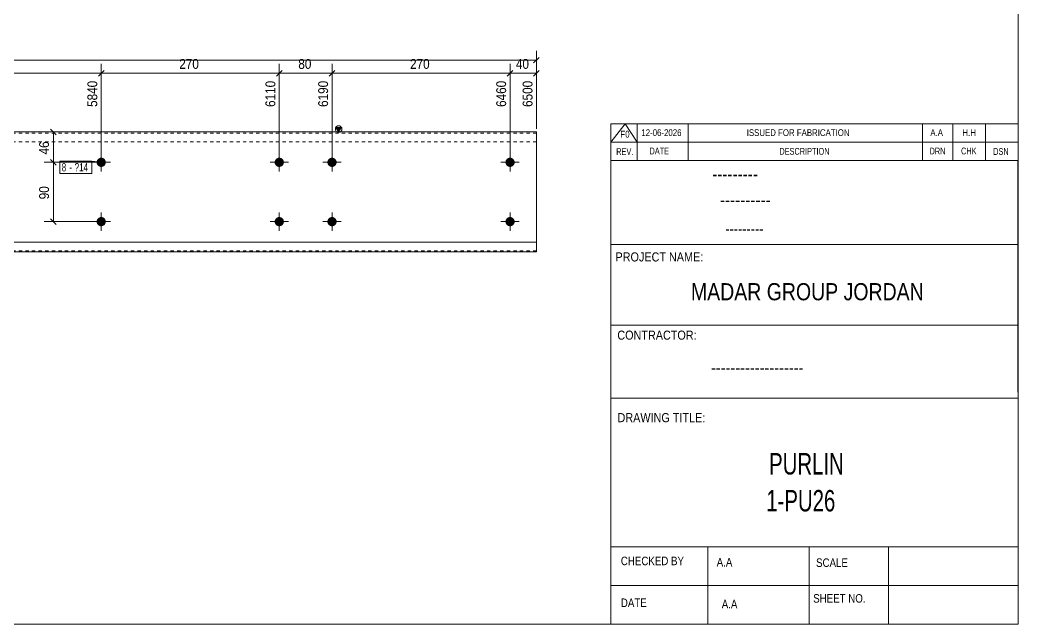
# Model space of a CAD drawing. Header units: millimetres. Extents: x 2 to 579, y 1 to 405.
# Drawn here: x 276.3 to 579, y 5 to 188.3 of the extents above; entities that cross this region are included whole.
import ezdxf

# ---------------------------------------------------------------- set-up
doc = ezdxf.new("R2010")
doc.units = ezdxf.units.MM
doc.linetypes.add('XKITLINE00', pattern=[0])
doc.linetypes.add('XKITLINE01', pattern=[4, 1, -1, 1, -1])
for name, color, linetype, lineweight in [('Bolt', 3, 'Continuous', 0), ('BoltMark', 7, 'Continuous', 0), ('Dimensions', 7, 'Continuous', 0), ('DrawingSheet', 5, 'Continuous', 0), ('OtherObjectType', 7, 'Continuous', 0), ('Part', 2, 'Continuous', 0)]:
    doc.layers.add(name, color=color, linetype=linetype, lineweight=lineweight)
doc.styles.add('@ARIAL_UNICODE_MS_BOLD', font='ARIAL.TTF')
doc.styles.add('ARIAL', font='ARIAL.TTF')
doc.styles.add('ARIAL_NARROW', font='ARIALN.TTF')
doc.styles.add('COMIC_SANS_MS_BOLD', font='COMICBD.TTF')
doc.styles.add('SWIS721_EX_BT', font='ARIAL.TTF')
doc.styles.add('SWISSE', font='ARIAL.TTF')

# ---------------------------------------------------------------- blocks, each defined once
blk = doc.blocks.new('*A2')
at = {"layer": 'Bolt'}
for points in [[(356.34, 145.06), (356.34, 145.02), (356.33, 144.99), (356.33, 144.95), (356.33, 144.92), (356.32, 144.89), (356.32, 144.85), (356.31, 144.82), (356.3, 144.79), (356.3, 144.75), (356.29, 144.72), (356.28, 144.69), (356.27, 144.65), (356.26, 144.62), (356.24, 144.59), (356.23, 144.56), (356.22, 144.52), (356.2, 144.49), (356.19, 144.46), (356.17, 144.43), (356.16, 144.4), (356.14, 144.37), (356.12, 144.34), (356.1, 144.31), (356.08, 144.29), (356.06, 144.26), (356.04, 144.23), (356.02, 144.2), (356, 144.18), (355.98, 144.15), (355.95, 144.13), (355.93, 144.1), (355.9, 144.08), (355.88, 144.05), (355.85, 144.03), (355.83, 144.01), (355.8, 143.99), (355.77, 143.97), (355.74, 143.95), (355.72, 143.93), (355.69, 143.91), (355.66, 143.89), (355.63, 143.87), (355.6, 143.86), (355.57, 143.84), (355.54, 143.83), (355.51, 143.81), (355.47, 143.8), (355.44, 143.79), (355.41, 143.77), (355.38, 143.76), (355.34, 143.75), (355.31, 143.74), (355.28, 143.73), (355.24, 143.73), (355.21, 143.72), (355.18, 143.71), (355.14, 143.71), (355.11, 143.7), (355.08, 143.7), (355.04, 143.7), (355.01, 143.69), (354.97, 143.69), (354.94, 143.69), (354.9, 143.69), (354.87, 143.69), (354.83, 143.7), (354.8, 143.7), (354.77, 143.7), (354.73, 143.71), (354.7, 143.71), (354.66, 143.72), (354.63, 143.73), (354.6, 143.73), (354.56, 143.74), (354.53, 143.75), (354.5, 143.76), (354.47, 143.77), (354.43, 143.79), (354.4, 143.8), (354.37, 143.81), (354.34, 143.83), (354.31, 143.84), (354.28, 143.86), (354.25, 143.87), (354.22, 143.89), (354.19, 143.91), (354.16, 143.93), (354.13, 143.95), (354.1, 143.97), (354.08, 143.99), (354.05, 144.01), (354.02, 144.03), (354, 144.05), (353.97, 144.08), (353.95, 144.1), (353.92, 144.13), (353.9, 144.15), (353.88, 144.18), (353.86, 144.2), (353.83, 144.23), (353.81, 144.26), (353.79, 144.29), (353.77, 144.31), (353.76, 144.34), (353.74, 144.37), (353.72, 144.4), (353.7, 144.43), (353.69, 144.46), (353.67, 144.49), (353.66, 144.52), (353.64, 144.56), (353.63, 144.59), (353.62, 144.62), (353.61, 144.65), (353.6, 144.69), (353.59, 144.72), (353.58, 144.75), (353.57, 144.79), (353.56, 144.82), (353.56, 144.85), (353.55, 144.89), (353.55, 144.92), (353.54, 144.95), (353.54, 144.99), (353.54, 145.02), (353.54, 145.06), (353.54, 145.09), (353.54, 145.13), (353.54, 145.16), (353.54, 145.2), (353.54, 145.23), (353.55, 145.26), (353.55, 145.3), (353.56, 145.33), (353.56, 145.37), (353.57, 145.4), (353.58, 145.43), (353.59, 145.47), (353.6, 145.5), (353.61, 145.53), (353.62, 145.56), (353.63, 145.6), (353.64, 145.63), (353.66, 145.66), (353.67, 145.69), (353.69, 145.72), (353.7, 145.75), (353.72, 145.78), (353.74, 145.81), (353.76, 145.84), (353.77, 145.87), (353.79, 145.9), (353.81, 145.93), (353.83, 145.95), (353.86, 145.98), (353.88, 146.01), (353.9, 146.03), (353.92, 146.06), (353.95, 146.08), (353.97, 146.11), (354, 146.13), (354.02, 146.15), (354.05, 146.17), (354.08, 146.2), (354.1, 146.22), (354.13, 146.24), (354.16, 146.26), (354.19, 146.27), (354.22, 146.29), (354.25, 146.31), (354.28, 146.33), (354.31, 146.34), (354.34, 146.36), (354.37, 146.37), (354.4, 146.39), (354.43, 146.4), (354.47, 146.41), (354.5, 146.42), (354.53, 146.43), (354.56, 146.44), (354.6, 146.45), (354.63, 146.46), (354.66, 146.47), (354.7, 146.47), (354.73, 146.48), (354.77, 146.48), (354.8, 146.49), (354.83, 146.49), (354.87, 146.49), (354.9, 146.49), (354.94, 146.49), (354.97, 146.49), (355.01, 146.49), (355.04, 146.49), (355.08, 146.49), (355.11, 146.48), (355.14, 146.48), (355.18, 146.47), (355.21, 146.47), (355.24, 146.46), (355.28, 146.45), (355.31, 146.44), (355.34, 146.43), (355.38, 146.42), (355.41, 146.41), (355.44, 146.4), (355.47, 146.39), (355.51, 146.37), (355.54, 146.36), (355.57, 146.34), (355.6, 146.33), (355.63, 146.31), (355.66, 146.29), (355.69, 146.27), (355.72, 146.26), (355.74, 146.24), (355.77, 146.22), (355.8, 146.2), (355.83, 146.17), (355.85, 146.15), (355.88, 146.13), (355.9, 146.11), (355.93, 146.08), (355.95, 146.06), (355.98, 146.03), (356, 146.01), (356.02, 145.98), (356.04, 145.95), (356.06, 145.93), (356.08, 145.9), (356.1, 145.87), (356.12, 145.84), (356.14, 145.81), (356.16, 145.78), (356.17, 145.75), (356.19, 145.72), (356.2, 145.69), (356.22, 145.66), (356.23, 145.63), (356.24, 145.6), (356.26, 145.56), (356.27, 145.53), (356.28, 145.5), (356.29, 145.47), (356.3, 145.43), (356.3, 145.4), (356.31, 145.37), (356.32, 145.33), (356.32, 145.3), (356.33, 145.26), (356.33, 145.23), (356.33, 145.2), (356.34, 145.16), (356.34, 145.13), (356.34, 145.09)], [(372.34, 145.06), (372.34, 145.02), (372.33, 144.99), (372.33, 144.95), (372.33, 144.92), (372.32, 144.89), (372.32, 144.85), (372.31, 144.82), (372.3, 144.79), (372.3, 144.75), (372.29, 144.72), (372.28, 144.69), (372.27, 144.65), (372.26, 144.62), (372.24, 144.59), (372.23, 144.56), (372.22, 144.52), (372.2, 144.49), (372.19, 144.46), (372.17, 144.43), (372.16, 144.4), (372.14, 144.37), (372.12, 144.34), (372.1, 144.31), (372.08, 144.29), (372.06, 144.26), (372.04, 144.23), (372.02, 144.2), (372, 144.18), (371.98, 144.15), (371.95, 144.13), (371.93, 144.1), (371.9, 144.08), (371.88, 144.05), (371.85, 144.03), (371.83, 144.01), (371.8, 143.99), (371.77, 143.97), (371.74, 143.95), (371.72, 143.93), (371.69, 143.91), (371.66, 143.89), (371.63, 143.87), (371.6, 143.86), (371.57, 143.84), (371.54, 143.83), (371.51, 143.81), (371.47, 143.8), (371.44, 143.79), (371.41, 143.77), (371.38, 143.76), (371.34, 143.75), (371.31, 143.74), (371.28, 143.73), (371.24, 143.73), (371.21, 143.72), (371.18, 143.71), (371.14, 143.71), (371.11, 143.7), (371.08, 143.7), (371.04, 143.7), (371.01, 143.69), (370.97, 143.69), (370.94, 143.69), (370.9, 143.69), (370.87, 143.69), (370.83, 143.7), (370.8, 143.7), (370.77, 143.7), (370.73, 143.71), (370.7, 143.71), (370.66, 143.72), (370.63, 143.73), (370.6, 143.73), (370.56, 143.74), (370.53, 143.75), (370.5, 143.76), (370.47, 143.77), (370.43, 143.79), (370.4, 143.8), (370.37, 143.81), (370.34, 143.83), (370.31, 143.84), (370.28, 143.86), (370.25, 143.87), (370.22, 143.89), (370.19, 143.91), (370.16, 143.93), (370.13, 143.95), (370.1, 143.97), (370.08, 143.99), (370.05, 144.01), (370.02, 144.03), (370, 144.05), (369.97, 144.08), (369.95, 144.1), (369.92, 144.13), (369.9, 144.15), (369.88, 144.18), (369.86, 144.2), (369.83, 144.23), (369.81, 144.26), (369.79, 144.29), (369.77, 144.31), (369.76, 144.34), (369.74, 144.37), (369.72, 144.4), (369.7, 144.43), (369.69, 144.46), (369.67, 144.49), (369.66, 144.52), (369.64, 144.56), (369.63, 144.59), (369.62, 144.62), (369.61, 144.65), (369.6, 144.69), (369.59, 144.72), (369.58, 144.75), (369.57, 144.79), (369.56, 144.82), (369.56, 144.85), (369.55, 144.89), (369.55, 144.92), (369.54, 144.95), (369.54, 144.99), (369.54, 145.02), (369.54, 145.06), (369.54, 145.09), (369.54, 145.13), (369.54, 145.16), (369.54, 145.2), (369.54, 145.23), (369.55, 145.26), (369.55, 145.3), (369.56, 145.33), (369.56, 145.37), (369.57, 145.4), (369.58, 145.43), (369.59, 145.47), (369.6, 145.5), (369.61, 145.53), (369.62, 145.56), (369.63, 145.6), (369.64, 145.63), (369.66, 145.66), (369.67, 145.69), (369.69, 145.72), (369.7, 145.75), (369.72, 145.78), (369.74, 145.81), (369.76, 145.84), (369.77, 145.87), (369.79, 145.9), (369.81, 145.93), (369.83, 145.95), (369.86, 145.98), (369.88, 146.01), (369.9, 146.03), (369.92, 146.06), (369.95, 146.08), (369.97, 146.11), (370, 146.13), (370.02, 146.15), (370.05, 146.17), (370.08, 146.2), (370.1, 146.22), (370.13, 146.24), (370.16, 146.26), (370.19, 146.27), (370.22, 146.29), (370.25, 146.31), (370.28, 146.33), (370.31, 146.34), (370.34, 146.36), (370.37, 146.37), (370.4, 146.39), (370.43, 146.4), (370.47, 146.41), (370.5, 146.42), (370.53, 146.43), (370.56, 146.44), (370.6, 146.45), (370.63, 146.46), (370.66, 146.47), (370.7, 146.47), (370.73, 146.48), (370.77, 146.48), (370.8, 146.49), (370.83, 146.49), (370.87, 146.49), (370.9, 146.49), (370.94, 146.49), (370.97, 146.49), (371.01, 146.49), (371.04, 146.49), (371.08, 146.49), (371.11, 146.48), (371.14, 146.48), (371.18, 146.47), (371.21, 146.47), (371.24, 146.46), (371.28, 146.45), (371.31, 146.44), (371.34, 146.43), (371.38, 146.42), (371.41, 146.41), (371.44, 146.4), (371.47, 146.39), (371.51, 146.37), (371.54, 146.36), (371.57, 146.34), (371.6, 146.33), (371.63, 146.31), (371.66, 146.29), (371.69, 146.27), (371.72, 146.26), (371.74, 146.24), (371.77, 146.22), (371.8, 146.2), (371.83, 146.17), (371.85, 146.15), (371.88, 146.13), (371.9, 146.11), (371.93, 146.08), (371.95, 146.06), (371.98, 146.03), (372, 146.01), (372.02, 145.98), (372.04, 145.95), (372.06, 145.93), (372.08, 145.9), (372.1, 145.87), (372.12, 145.84), (372.14, 145.81), (372.16, 145.78), (372.17, 145.75), (372.19, 145.72), (372.2, 145.69), (372.22, 145.66), (372.23, 145.63), (372.24, 145.6), (372.26, 145.56), (372.27, 145.53), (372.28, 145.5), (372.29, 145.47), (372.3, 145.43), (372.3, 145.4), (372.31, 145.37), (372.32, 145.33), (372.32, 145.3), (372.33, 145.26), (372.33, 145.23), (372.33, 145.2), (372.34, 145.16), (372.34, 145.13), (372.34, 145.09)], [(356.34, 127.06), (356.34, 127.02), (356.33, 126.99), (356.33, 126.95), (356.33, 126.92), (356.32, 126.89), (356.32, 126.85), (356.31, 126.82), (356.3, 126.79), (356.3, 126.75), (356.29, 126.72), (356.28, 126.69), (356.27, 126.65), (356.26, 126.62), (356.24, 126.59), (356.23, 126.56), (356.22, 126.52), (356.2, 126.49), (356.19, 126.46), (356.17, 126.43), (356.16, 126.4), (356.14, 126.37), (356.12, 126.34), (356.1, 126.31), (356.08, 126.29), (356.06, 126.26), (356.04, 126.23), (356.02, 126.2), (356, 126.18), (355.98, 126.15), (355.95, 126.13), (355.93, 126.1), (355.9, 126.08), (355.88, 126.05), (355.85, 126.03), (355.83, 126.01), (355.8, 125.99), (355.77, 125.97), (355.74, 125.95), (355.72, 125.93), (355.69, 125.91), (355.66, 125.89), (355.63, 125.87), (355.6, 125.86), (355.57, 125.84), (355.54, 125.83), (355.51, 125.81), (355.47, 125.8), (355.44, 125.79), (355.41, 125.77), (355.38, 125.76), (355.34, 125.75), (355.31, 125.74), (355.28, 125.73), (355.24, 125.73), (355.21, 125.72), (355.18, 125.71), (355.14, 125.71), (355.11, 125.7), (355.08, 125.7), (355.04, 125.7), (355.01, 125.69), (354.97, 125.69), (354.94, 125.69), (354.9, 125.69), (354.87, 125.69), (354.83, 125.7), (354.8, 125.7), (354.77, 125.7), (354.73, 125.71), (354.7, 125.71), (354.66, 125.72), (354.63, 125.73), (354.6, 125.73), (354.56, 125.74), (354.53, 125.75), (354.5, 125.76), (354.47, 125.77), (354.43, 125.79), (354.4, 125.8), (354.37, 125.81), (354.34, 125.83), (354.31, 125.84), (354.28, 125.86), (354.25, 125.87), (354.22, 125.89), (354.19, 125.91), (354.16, 125.93), (354.13, 125.95), (354.1, 125.97), (354.08, 125.99), (354.05, 126.01), (354.02, 126.03), (354, 126.05), (353.97, 126.08), (353.95, 126.1), (353.92, 126.13), (353.9, 126.15), (353.88, 126.18), (353.86, 126.2), (353.83, 126.23), (353.81, 126.26), (353.79, 126.29), (353.77, 126.31), (353.76, 126.34), (353.74, 126.37), (353.72, 126.4), (353.7, 126.43), (353.69, 126.46), (353.67, 126.49), (353.66, 126.52), (353.64, 126.56), (353.63, 126.59), (353.62, 126.62), (353.61, 126.65), (353.6, 126.69), (353.59, 126.72), (353.58, 126.75), (353.57, 126.79), (353.56, 126.82), (353.56, 126.85), (353.55, 126.89), (353.55, 126.92), (353.54, 126.95), (353.54, 126.99), (353.54, 127.02), (353.54, 127.06), (353.54, 127.09), (353.54, 127.13), (353.54, 127.16), (353.54, 127.2), (353.54, 127.23), (353.55, 127.26), (353.55, 127.3), (353.56, 127.33), (353.56, 127.37), (353.57, 127.4), (353.58, 127.43), (353.59, 127.47), (353.6, 127.5), (353.61, 127.53), (353.62, 127.56), (353.63, 127.6), (353.64, 127.63), (353.66, 127.66), (353.67, 127.69), (353.69, 127.72), (353.7, 127.75), (353.72, 127.78), (353.74, 127.81), (353.76, 127.84), (353.77, 127.87), (353.79, 127.9), (353.81, 127.93), (353.83, 127.95), (353.86, 127.98), (353.88, 128.01), (353.9, 128.03), (353.92, 128.06), (353.95, 128.08), (353.97, 128.11), (354, 128.13), (354.02, 128.15), (354.05, 128.17), (354.08, 128.2), (354.1, 128.22), (354.13, 128.24), (354.16, 128.26), (354.19, 128.27), (354.22, 128.29), (354.25, 128.31), (354.28, 128.33), (354.31, 128.34), (354.34, 128.36), (354.37, 128.37), (354.4, 128.39), (354.43, 128.4), (354.47, 128.41), (354.5, 128.42), (354.53, 128.43), (354.56, 128.44), (354.6, 128.45), (354.63, 128.46), (354.66, 128.47), (354.7, 128.47), (354.73, 128.48), (354.77, 128.48), (354.8, 128.49), (354.83, 128.49), (354.87, 128.49), (354.9, 128.49), (354.94, 128.49), (354.97, 128.49), (355.01, 128.49), (355.04, 128.49), (355.08, 128.49), (355.11, 128.48), (355.14, 128.48), (355.18, 128.47), (355.21, 128.47), (355.24, 128.46), (355.28, 128.45), (355.31, 128.44), (355.34, 128.43), (355.38, 128.42), (355.41, 128.41), (355.44, 128.4), (355.47, 128.39), (355.51, 128.37), (355.54, 128.36), (355.57, 128.34), (355.6, 128.33), (355.63, 128.31), (355.66, 128.29), (355.69, 128.27), (355.72, 128.26), (355.74, 128.24), (355.77, 128.22), (355.8, 128.2), (355.83, 128.17), (355.85, 128.15), (355.88, 128.13), (355.9, 128.11), (355.93, 128.08), (355.95, 128.06), (355.98, 128.03), (356, 128.01), (356.02, 127.98), (356.04, 127.95), (356.06, 127.93), (356.08, 127.9), (356.1, 127.87), (356.12, 127.84), (356.14, 127.81), (356.16, 127.78), (356.17, 127.75), (356.19, 127.72), (356.2, 127.69), (356.22, 127.66), (356.23, 127.63), (356.24, 127.6), (356.26, 127.56), (356.27, 127.53), (356.28, 127.5), (356.29, 127.47), (356.3, 127.43), (356.3, 127.4), (356.31, 127.37), (356.32, 127.33), (356.32, 127.3), (356.33, 127.26), (356.33, 127.23), (356.33, 127.2), (356.34, 127.16), (356.34, 127.13), (356.34, 127.09)], [(372.34, 127.06), (372.34, 127.02), (372.33, 126.99), (372.33, 126.95), (372.33, 126.92), (372.32, 126.89), (372.32, 126.85), (372.31, 126.82), (372.3, 126.79), (372.3, 126.75), (372.29, 126.72), (372.28, 126.69), (372.27, 126.65), (372.26, 126.62), (372.24, 126.59), (372.23, 126.56), (372.22, 126.52), (372.2, 126.49), (372.19, 126.46), (372.17, 126.43), (372.16, 126.4), (372.14, 126.37), (372.12, 126.34), (372.1, 126.31), (372.08, 126.29), (372.06, 126.26), (372.04, 126.23), (372.02, 126.2), (372, 126.18), (371.98, 126.15), (371.95, 126.13), (371.93, 126.1), (371.9, 126.08), (371.88, 126.05), (371.85, 126.03), (371.83, 126.01), (371.8, 125.99), (371.77, 125.97), (371.74, 125.95), (371.72, 125.93), (371.69, 125.91), (371.66, 125.89), (371.63, 125.87), (371.6, 125.86), (371.57, 125.84), (371.54, 125.83), (371.51, 125.81), (371.47, 125.8), (371.44, 125.79), (371.41, 125.77), (371.38, 125.76), (371.34, 125.75), (371.31, 125.74), (371.28, 125.73), (371.24, 125.73), (371.21, 125.72), (371.18, 125.71), (371.14, 125.71), (371.11, 125.7), (371.08, 125.7), (371.04, 125.7), (371.01, 125.69), (370.97, 125.69), (370.94, 125.69), (370.9, 125.69), (370.87, 125.69), (370.83, 125.7), (370.8, 125.7), (370.77, 125.7), (370.73, 125.71), (370.7, 125.71), (370.66, 125.72), (370.63, 125.73), (370.6, 125.73), (370.56, 125.74), (370.53, 125.75), (370.5, 125.76), (370.47, 125.77), (370.43, 125.79), (370.4, 125.8), (370.37, 125.81), (370.34, 125.83), (370.31, 125.84), (370.28, 125.86), (370.25, 125.87), (370.22, 125.89), (370.19, 125.91), (370.16, 125.93), (370.13, 125.95), (370.1, 125.97), (370.08, 125.99), (370.05, 126.01), (370.02, 126.03), (370, 126.05), (369.97, 126.08), (369.95, 126.1), (369.92, 126.13), (369.9, 126.15), (369.88, 126.18), (369.86, 126.2), (369.83, 126.23), (369.81, 126.26), (369.79, 126.29), (369.77, 126.31), (369.76, 126.34), (369.74, 126.37), (369.72, 126.4), (369.7, 126.43), (369.69, 126.46), (369.67, 126.49), (369.66, 126.52), (369.64, 126.56), (369.63, 126.59), (369.62, 126.62), (369.61, 126.65), (369.6, 126.69), (369.59, 126.72), (369.58, 126.75), (369.57, 126.79), (369.56, 126.82), (369.56, 126.85), (369.55, 126.89), (369.55, 126.92), (369.54, 126.95), (369.54, 126.99), (369.54, 127.02), (369.54, 127.06), (369.54, 127.09), (369.54, 127.13), (369.54, 127.16), (369.54, 127.2), (369.54, 127.23), (369.55, 127.26), (369.55, 127.3), (369.56, 127.33), (369.56, 127.37), (369.57, 127.4), (369.58, 127.43), (369.59, 127.47), (369.6, 127.5), (369.61, 127.53), (369.62, 127.56), (369.63, 127.6), (369.64, 127.63), (369.66, 127.66), (369.67, 127.69), (369.69, 127.72), (369.7, 127.75), (369.72, 127.78), (369.74, 127.81), (369.76, 127.84), (369.77, 127.87), (369.79, 127.9), (369.81, 127.93), (369.83, 127.95), (369.86, 127.98), (369.88, 128.01), (369.9, 128.03), (369.92, 128.06), (369.95, 128.08), (369.97, 128.11), (370, 128.13), (370.02, 128.15), (370.05, 128.17), (370.08, 128.2), (370.1, 128.22), (370.13, 128.24), (370.16, 128.26), (370.19, 128.27), (370.22, 128.29), (370.25, 128.31), (370.28, 128.33), (370.31, 128.34), (370.34, 128.36), (370.37, 128.37), (370.4, 128.39), (370.43, 128.4), (370.47, 128.41), (370.5, 128.42), (370.53, 128.43), (370.56, 128.44), (370.6, 128.45), (370.63, 128.46), (370.66, 128.47), (370.7, 128.47), (370.73, 128.48), (370.77, 128.48), (370.8, 128.49), (370.83, 128.49), (370.87, 128.49), (370.9, 128.49), (370.94, 128.49), (370.97, 128.49), (371.01, 128.49), (371.04, 128.49), (371.08, 128.49), (371.11, 128.48), (371.14, 128.48), (371.18, 128.47), (371.21, 128.47), (371.24, 128.46), (371.28, 128.45), (371.31, 128.44), (371.34, 128.43), (371.38, 128.42), (371.41, 128.41), (371.44, 128.4), (371.47, 128.39), (371.51, 128.37), (371.54, 128.36), (371.57, 128.34), (371.6, 128.33), (371.63, 128.31), (371.66, 128.29), (371.69, 128.27), (371.72, 128.26), (371.74, 128.24), (371.77, 128.22), (371.8, 128.2), (371.83, 128.17), (371.85, 128.15), (371.88, 128.13), (371.9, 128.11), (371.93, 128.08), (371.95, 128.06), (371.98, 128.03), (372, 128.01), (372.02, 127.98), (372.04, 127.95), (372.06, 127.93), (372.08, 127.9), (372.1, 127.87), (372.12, 127.84), (372.14, 127.81), (372.16, 127.78), (372.17, 127.75), (372.19, 127.72), (372.2, 127.69), (372.22, 127.66), (372.23, 127.63), (372.24, 127.6), (372.26, 127.56), (372.27, 127.53), (372.28, 127.5), (372.29, 127.47), (372.3, 127.43), (372.3, 127.4), (372.31, 127.37), (372.32, 127.33), (372.32, 127.3), (372.33, 127.26), (372.33, 127.23), (372.33, 127.2), (372.34, 127.16), (372.34, 127.13), (372.34, 127.09)]]:
    blk.add_hatch(color=3, dxfattribs=at).paths.add_polyline_path(points, flags=17)
at = {"layer": 'Bolt', "color": 3, "linetype": 'XKITLINE00', "lineweight": 0}
for p, q in [((354.94, 147.89), (354.94, 142.29)), ((370.94, 147.89), (370.94, 142.29)), ((357.74, 145.09), (352.14, 145.09)), ((373.74, 145.09), (368.14, 145.09)), ((354.94, 129.89), (354.94, 124.29)), ((370.94, 129.89), (370.94, 124.29)), ((357.74, 127.09), (352.14, 127.09)), ((373.74, 127.09), (368.14, 127.09))]:
    blk.add_line(p, q, dxfattribs=at)
blk = doc.blocks.new('*A3')
at = {"layer": 'Bolt'}
for points in [[(302.34, 145.06), (302.34, 145.02), (302.33, 144.99), (302.33, 144.95), (302.33, 144.92), (302.32, 144.89), (302.32, 144.85), (302.31, 144.82), (302.3, 144.79), (302.3, 144.75), (302.29, 144.72), (302.28, 144.69), (302.27, 144.65), (302.26, 144.62), (302.24, 144.59), (302.23, 144.56), (302.22, 144.52), (302.2, 144.49), (302.19, 144.46), (302.17, 144.43), (302.16, 144.4), (302.14, 144.37), (302.12, 144.34), (302.1, 144.31), (302.08, 144.29), (302.06, 144.26), (302.04, 144.23), (302.02, 144.2), (302, 144.18), (301.98, 144.15), (301.95, 144.13), (301.93, 144.1), (301.9, 144.08), (301.88, 144.05), (301.85, 144.03), (301.83, 144.01), (301.8, 143.99), (301.77, 143.97), (301.74, 143.95), (301.72, 143.93), (301.69, 143.91), (301.66, 143.89), (301.63, 143.87), (301.6, 143.86), (301.57, 143.84), (301.54, 143.83), (301.51, 143.81), (301.47, 143.8), (301.44, 143.79), (301.41, 143.77), (301.38, 143.76), (301.34, 143.75), (301.31, 143.74), (301.28, 143.73), (301.24, 143.73), (301.21, 143.72), (301.18, 143.71), (301.14, 143.71), (301.11, 143.7), (301.08, 143.7), (301.04, 143.7), (301.01, 143.69), (300.97, 143.69), (300.94, 143.69), (300.9, 143.69), (300.87, 143.69), (300.83, 143.7), (300.8, 143.7), (300.77, 143.7), (300.73, 143.71), (300.7, 143.71), (300.66, 143.72), (300.63, 143.73), (300.6, 143.73), (300.56, 143.74), (300.53, 143.75), (300.5, 143.76), (300.47, 143.77), (300.43, 143.79), (300.4, 143.8), (300.37, 143.81), (300.34, 143.83), (300.31, 143.84), (300.28, 143.86), (300.25, 143.87), (300.22, 143.89), (300.19, 143.91), (300.16, 143.93), (300.13, 143.95), (300.1, 143.97), (300.08, 143.99), (300.05, 144.01), (300.02, 144.03), (300, 144.05), (299.97, 144.08), (299.95, 144.1), (299.92, 144.13), (299.9, 144.15), (299.88, 144.18), (299.86, 144.2), (299.83, 144.23), (299.81, 144.26), (299.79, 144.29), (299.77, 144.31), (299.76, 144.34), (299.74, 144.37), (299.72, 144.4), (299.7, 144.43), (299.69, 144.46), (299.67, 144.49), (299.66, 144.52), (299.64, 144.56), (299.63, 144.59), (299.62, 144.62), (299.61, 144.65), (299.6, 144.69), (299.59, 144.72), (299.58, 144.75), (299.57, 144.79), (299.56, 144.82), (299.56, 144.85), (299.55, 144.89), (299.55, 144.92), (299.54, 144.95), (299.54, 144.99), (299.54, 145.02), (299.54, 145.06), (299.54, 145.09), (299.54, 145.13), (299.54, 145.16), (299.54, 145.2), (299.54, 145.23), (299.55, 145.26), (299.55, 145.3), (299.56, 145.33), (299.56, 145.37), (299.57, 145.4), (299.58, 145.43), (299.59, 145.47), (299.6, 145.5), (299.61, 145.53), (299.62, 145.56), (299.63, 145.6), (299.64, 145.63), (299.66, 145.66), (299.67, 145.69), (299.69, 145.72), (299.7, 145.75), (299.72, 145.78), (299.74, 145.81), (299.76, 145.84), (299.77, 145.87), (299.79, 145.9), (299.81, 145.93), (299.83, 145.95), (299.86, 145.98), (299.88, 146.01), (299.9, 146.03), (299.92, 146.06), (299.95, 146.08), (299.97, 146.11), (300, 146.13), (300.02, 146.15), (300.05, 146.17), (300.08, 146.2), (300.1, 146.22), (300.13, 146.24), (300.16, 146.26), (300.19, 146.27), (300.22, 146.29), (300.25, 146.31), (300.28, 146.33), (300.31, 146.34), (300.34, 146.36), (300.37, 146.37), (300.4, 146.39), (300.43, 146.4), (300.47, 146.41), (300.5, 146.42), (300.53, 146.43), (300.56, 146.44), (300.6, 146.45), (300.63, 146.46), (300.66, 146.47), (300.7, 146.47), (300.73, 146.48), (300.77, 146.48), (300.8, 146.49), (300.83, 146.49), (300.87, 146.49), (300.9, 146.49), (300.94, 146.49), (300.97, 146.49), (301.01, 146.49), (301.04, 146.49), (301.08, 146.49), (301.11, 146.48), (301.14, 146.48), (301.18, 146.47), (301.21, 146.47), (301.24, 146.46), (301.28, 146.45), (301.31, 146.44), (301.34, 146.43), (301.38, 146.42), (301.41, 146.41), (301.44, 146.4), (301.47, 146.39), (301.51, 146.37), (301.54, 146.36), (301.57, 146.34), (301.6, 146.33), (301.63, 146.31), (301.66, 146.29), (301.69, 146.27), (301.72, 146.26), (301.74, 146.24), (301.77, 146.22), (301.8, 146.2), (301.83, 146.17), (301.85, 146.15), (301.88, 146.13), (301.9, 146.11), (301.93, 146.08), (301.95, 146.06), (301.98, 146.03), (302, 146.01), (302.02, 145.98), (302.04, 145.95), (302.06, 145.93), (302.08, 145.9), (302.1, 145.87), (302.12, 145.84), (302.14, 145.81), (302.16, 145.78), (302.17, 145.75), (302.19, 145.72), (302.2, 145.69), (302.22, 145.66), (302.23, 145.63), (302.24, 145.6), (302.26, 145.56), (302.27, 145.53), (302.28, 145.5), (302.29, 145.47), (302.3, 145.43), (302.3, 145.4), (302.31, 145.37), (302.32, 145.33), (302.32, 145.3), (302.33, 145.26), (302.33, 145.23), (302.33, 145.2), (302.34, 145.16), (302.34, 145.13), (302.34, 145.09)], [(426.34, 145.06), (426.34, 145.02), (426.33, 144.99), (426.33, 144.95), (426.33, 144.92), (426.32, 144.89), (426.32, 144.85), (426.31, 144.82), (426.3, 144.79), (426.3, 144.75), (426.29, 144.72), (426.28, 144.69), (426.27, 144.65), (426.26, 144.62), (426.24, 144.59), (426.23, 144.56), (426.22, 144.52), (426.2, 144.49), (426.19, 144.46), (426.17, 144.43), (426.16, 144.4), (426.14, 144.37), (426.12, 144.34), (426.1, 144.31), (426.08, 144.29), (426.06, 144.26), (426.04, 144.23), (426.02, 144.2), (426, 144.18), (425.98, 144.15), (425.95, 144.13), (425.93, 144.1), (425.9, 144.08), (425.88, 144.05), (425.85, 144.03), (425.83, 144.01), (425.8, 143.99), (425.77, 143.97), (425.74, 143.95), (425.72, 143.93), (425.69, 143.91), (425.66, 143.89), (425.63, 143.87), (425.6, 143.86), (425.57, 143.84), (425.54, 143.83), (425.51, 143.81), (425.47, 143.8), (425.44, 143.79), (425.41, 143.77), (425.38, 143.76), (425.34, 143.75), (425.31, 143.74), (425.28, 143.73), (425.24, 143.73), (425.21, 143.72), (425.18, 143.71), (425.14, 143.71), (425.11, 143.7), (425.08, 143.7), (425.04, 143.7), (425.01, 143.69), (424.97, 143.69), (424.94, 143.69), (424.9, 143.69), (424.87, 143.69), (424.83, 143.7), (424.8, 143.7), (424.77, 143.7), (424.73, 143.71), (424.7, 143.71), (424.66, 143.72), (424.63, 143.73), (424.6, 143.73), (424.56, 143.74), (424.53, 143.75), (424.5, 143.76), (424.47, 143.77), (424.43, 143.79), (424.4, 143.8), (424.37, 143.81), (424.34, 143.83), (424.31, 143.84), (424.28, 143.86), (424.25, 143.87), (424.22, 143.89), (424.19, 143.91), (424.16, 143.93), (424.13, 143.95), (424.1, 143.97), (424.08, 143.99), (424.05, 144.01), (424.02, 144.03), (424, 144.05), (423.97, 144.08), (423.95, 144.1), (423.92, 144.13), (423.9, 144.15), (423.88, 144.18), (423.86, 144.2), (423.83, 144.23), (423.81, 144.26), (423.79, 144.29), (423.77, 144.31), (423.76, 144.34), (423.74, 144.37), (423.72, 144.4), (423.7, 144.43), (423.69, 144.46), (423.67, 144.49), (423.66, 144.52), (423.64, 144.56), (423.63, 144.59), (423.62, 144.62), (423.61, 144.65), (423.6, 144.69), (423.59, 144.72), (423.58, 144.75), (423.57, 144.79), (423.56, 144.82), (423.56, 144.85), (423.55, 144.89), (423.55, 144.92), (423.54, 144.95), (423.54, 144.99), (423.54, 145.02), (423.54, 145.06), (423.54, 145.09), (423.54, 145.13), (423.54, 145.16), (423.54, 145.2), (423.54, 145.23), (423.55, 145.26), (423.55, 145.3), (423.56, 145.33), (423.56, 145.37), (423.57, 145.4), (423.58, 145.43), (423.59, 145.47), (423.6, 145.5), (423.61, 145.53), (423.62, 145.56), (423.63, 145.6), (423.64, 145.63), (423.66, 145.66), (423.67, 145.69), (423.69, 145.72), (423.7, 145.75), (423.72, 145.78), (423.74, 145.81), (423.76, 145.84), (423.77, 145.87), (423.79, 145.9), (423.81, 145.93), (423.83, 145.95), (423.86, 145.98), (423.88, 146.01), (423.9, 146.03), (423.92, 146.06), (423.95, 146.08), (423.97, 146.11), (424, 146.13), (424.02, 146.15), (424.05, 146.17), (424.08, 146.2), (424.1, 146.22), (424.13, 146.24), (424.16, 146.26), (424.19, 146.27), (424.22, 146.29), (424.25, 146.31), (424.28, 146.33), (424.31, 146.34), (424.34, 146.36), (424.37, 146.37), (424.4, 146.39), (424.43, 146.4), (424.47, 146.41), (424.5, 146.42), (424.53, 146.43), (424.56, 146.44), (424.6, 146.45), (424.63, 146.46), (424.66, 146.47), (424.7, 146.47), (424.73, 146.48), (424.77, 146.48), (424.8, 146.49), (424.83, 146.49), (424.87, 146.49), (424.9, 146.49), (424.94, 146.49), (424.97, 146.49), (425.01, 146.49), (425.04, 146.49), (425.08, 146.49), (425.11, 146.48), (425.14, 146.48), (425.18, 146.47), (425.21, 146.47), (425.24, 146.46), (425.28, 146.45), (425.31, 146.44), (425.34, 146.43), (425.38, 146.42), (425.41, 146.41), (425.44, 146.4), (425.47, 146.39), (425.51, 146.37), (425.54, 146.36), (425.57, 146.34), (425.6, 146.33), (425.63, 146.31), (425.66, 146.29), (425.69, 146.27), (425.72, 146.26), (425.74, 146.24), (425.77, 146.22), (425.8, 146.2), (425.83, 146.17), (425.85, 146.15), (425.88, 146.13), (425.9, 146.11), (425.93, 146.08), (425.95, 146.06), (425.98, 146.03), (426, 146.01), (426.02, 145.98), (426.04, 145.95), (426.06, 145.93), (426.08, 145.9), (426.1, 145.87), (426.12, 145.84), (426.14, 145.81), (426.16, 145.78), (426.17, 145.75), (426.19, 145.72), (426.2, 145.69), (426.22, 145.66), (426.23, 145.63), (426.24, 145.6), (426.26, 145.56), (426.27, 145.53), (426.28, 145.5), (426.29, 145.47), (426.3, 145.43), (426.3, 145.4), (426.31, 145.37), (426.32, 145.33), (426.32, 145.3), (426.33, 145.26), (426.33, 145.23), (426.33, 145.2), (426.34, 145.16), (426.34, 145.13), (426.34, 145.09)], [(302.34, 127.06), (302.34, 127.02), (302.33, 126.99), (302.33, 126.95), (302.33, 126.92), (302.32, 126.89), (302.32, 126.85), (302.31, 126.82), (302.3, 126.79), (302.3, 126.75), (302.29, 126.72), (302.28, 126.69), (302.27, 126.65), (302.26, 126.62), (302.24, 126.59), (302.23, 126.56), (302.22, 126.52), (302.2, 126.49), (302.19, 126.46), (302.17, 126.43), (302.16, 126.4), (302.14, 126.37), (302.12, 126.34), (302.1, 126.31), (302.08, 126.29), (302.06, 126.26), (302.04, 126.23), (302.02, 126.2), (302, 126.18), (301.98, 126.15), (301.95, 126.13), (301.93, 126.1), (301.9, 126.08), (301.88, 126.05), (301.85, 126.03), (301.83, 126.01), (301.8, 125.99), (301.77, 125.97), (301.74, 125.95), (301.72, 125.93), (301.69, 125.91), (301.66, 125.89), (301.63, 125.87), (301.6, 125.86), (301.57, 125.84), (301.54, 125.83), (301.51, 125.81), (301.47, 125.8), (301.44, 125.79), (301.41, 125.77), (301.38, 125.76), (301.34, 125.75), (301.31, 125.74), (301.28, 125.73), (301.24, 125.73), (301.21, 125.72), (301.18, 125.71), (301.14, 125.71), (301.11, 125.7), (301.08, 125.7), (301.04, 125.7), (301.01, 125.69), (300.97, 125.69), (300.94, 125.69), (300.9, 125.69), (300.87, 125.69), (300.83, 125.7), (300.8, 125.7), (300.77, 125.7), (300.73, 125.71), (300.7, 125.71), (300.66, 125.72), (300.63, 125.73), (300.6, 125.73), (300.56, 125.74), (300.53, 125.75), (300.5, 125.76), (300.47, 125.77), (300.43, 125.79), (300.4, 125.8), (300.37, 125.81), (300.34, 125.83), (300.31, 125.84), (300.28, 125.86), (300.25, 125.87), (300.22, 125.89), (300.19, 125.91), (300.16, 125.93), (300.13, 125.95), (300.1, 125.97), (300.08, 125.99), (300.05, 126.01), (300.02, 126.03), (300, 126.05), (299.97, 126.08), (299.95, 126.1), (299.92, 126.13), (299.9, 126.15), (299.88, 126.18), (299.86, 126.2), (299.83, 126.23), (299.81, 126.26), (299.79, 126.29), (299.77, 126.31), (299.76, 126.34), (299.74, 126.37), (299.72, 126.4), (299.7, 126.43), (299.69, 126.46), (299.67, 126.49), (299.66, 126.52), (299.64, 126.56), (299.63, 126.59), (299.62, 126.62), (299.61, 126.65), (299.6, 126.69), (299.59, 126.72), (299.58, 126.75), (299.57, 126.79), (299.56, 126.82), (299.56, 126.85), (299.55, 126.89), (299.55, 126.92), (299.54, 126.95), (299.54, 126.99), (299.54, 127.02), (299.54, 127.06), (299.54, 127.09), (299.54, 127.13), (299.54, 127.16), (299.54, 127.2), (299.54, 127.23), (299.55, 127.26), (299.55, 127.3), (299.56, 127.33), (299.56, 127.37), (299.57, 127.4), (299.58, 127.43), (299.59, 127.47), (299.6, 127.5), (299.61, 127.53), (299.62, 127.56), (299.63, 127.6), (299.64, 127.63), (299.66, 127.66), (299.67, 127.69), (299.69, 127.72), (299.7, 127.75), (299.72, 127.78), (299.74, 127.81), (299.76, 127.84), (299.77, 127.87), (299.79, 127.9), (299.81, 127.93), (299.83, 127.95), (299.86, 127.98), (299.88, 128.01), (299.9, 128.03), (299.92, 128.06), (299.95, 128.08), (299.97, 128.11), (300, 128.13), (300.02, 128.15), (300.05, 128.17), (300.08, 128.2), (300.1, 128.22), (300.13, 128.24), (300.16, 128.26), (300.19, 128.27), (300.22, 128.29), (300.25, 128.31), (300.28, 128.33), (300.31, 128.34), (300.34, 128.36), (300.37, 128.37), (300.4, 128.39), (300.43, 128.4), (300.47, 128.41), (300.5, 128.42), (300.53, 128.43), (300.56, 128.44), (300.6, 128.45), (300.63, 128.46), (300.66, 128.47), (300.7, 128.47), (300.73, 128.48), (300.77, 128.48), (300.8, 128.49), (300.83, 128.49), (300.87, 128.49), (300.9, 128.49), (300.94, 128.49), (300.97, 128.49), (301.01, 128.49), (301.04, 128.49), (301.08, 128.49), (301.11, 128.48), (301.14, 128.48), (301.18, 128.47), (301.21, 128.47), (301.24, 128.46), (301.28, 128.45), (301.31, 128.44), (301.34, 128.43), (301.38, 128.42), (301.41, 128.41), (301.44, 128.4), (301.47, 128.39), (301.51, 128.37), (301.54, 128.36), (301.57, 128.34), (301.6, 128.33), (301.63, 128.31), (301.66, 128.29), (301.69, 128.27), (301.72, 128.26), (301.74, 128.24), (301.77, 128.22), (301.8, 128.2), (301.83, 128.17), (301.85, 128.15), (301.88, 128.13), (301.9, 128.11), (301.93, 128.08), (301.95, 128.06), (301.98, 128.03), (302, 128.01), (302.02, 127.98), (302.04, 127.95), (302.06, 127.93), (302.08, 127.9), (302.1, 127.87), (302.12, 127.84), (302.14, 127.81), (302.16, 127.78), (302.17, 127.75), (302.19, 127.72), (302.2, 127.69), (302.22, 127.66), (302.23, 127.63), (302.24, 127.6), (302.26, 127.56), (302.27, 127.53), (302.28, 127.5), (302.29, 127.47), (302.3, 127.43), (302.3, 127.4), (302.31, 127.37), (302.32, 127.33), (302.32, 127.3), (302.33, 127.26), (302.33, 127.23), (302.33, 127.2), (302.34, 127.16), (302.34, 127.13), (302.34, 127.09)], [(426.34, 127.06), (426.34, 127.02), (426.33, 126.99), (426.33, 126.95), (426.33, 126.92), (426.32, 126.89), (426.32, 126.85), (426.31, 126.82), (426.3, 126.79), (426.3, 126.75), (426.29, 126.72), (426.28, 126.69), (426.27, 126.65), (426.26, 126.62), (426.24, 126.59), (426.23, 126.56), (426.22, 126.52), (426.2, 126.49), (426.19, 126.46), (426.17, 126.43), (426.16, 126.4), (426.14, 126.37), (426.12, 126.34), (426.1, 126.31), (426.08, 126.29), (426.06, 126.26), (426.04, 126.23), (426.02, 126.2), (426, 126.18), (425.98, 126.15), (425.95, 126.13), (425.93, 126.1), (425.9, 126.08), (425.88, 126.05), (425.85, 126.03), (425.83, 126.01), (425.8, 125.99), (425.77, 125.97), (425.74, 125.95), (425.72, 125.93), (425.69, 125.91), (425.66, 125.89), (425.63, 125.87), (425.6, 125.86), (425.57, 125.84), (425.54, 125.83), (425.51, 125.81), (425.47, 125.8), (425.44, 125.79), (425.41, 125.77), (425.38, 125.76), (425.34, 125.75), (425.31, 125.74), (425.28, 125.73), (425.24, 125.73), (425.21, 125.72), (425.18, 125.71), (425.14, 125.71), (425.11, 125.7), (425.08, 125.7), (425.04, 125.7), (425.01, 125.69), (424.97, 125.69), (424.94, 125.69), (424.9, 125.69), (424.87, 125.69), (424.83, 125.7), (424.8, 125.7), (424.77, 125.7), (424.73, 125.71), (424.7, 125.71), (424.66, 125.72), (424.63, 125.73), (424.6, 125.73), (424.56, 125.74), (424.53, 125.75), (424.5, 125.76), (424.47, 125.77), (424.43, 125.79), (424.4, 125.8), (424.37, 125.81), (424.34, 125.83), (424.31, 125.84), (424.28, 125.86), (424.25, 125.87), (424.22, 125.89), (424.19, 125.91), (424.16, 125.93), (424.13, 125.95), (424.1, 125.97), (424.08, 125.99), (424.05, 126.01), (424.02, 126.03), (424, 126.05), (423.97, 126.08), (423.95, 126.1), (423.92, 126.13), (423.9, 126.15), (423.88, 126.18), (423.86, 126.2), (423.83, 126.23), (423.81, 126.26), (423.79, 126.29), (423.77, 126.31), (423.76, 126.34), (423.74, 126.37), (423.72, 126.4), (423.7, 126.43), (423.69, 126.46), (423.67, 126.49), (423.66, 126.52), (423.64, 126.56), (423.63, 126.59), (423.62, 126.62), (423.61, 126.65), (423.6, 126.69), (423.59, 126.72), (423.58, 126.75), (423.57, 126.79), (423.56, 126.82), (423.56, 126.85), (423.55, 126.89), (423.55, 126.92), (423.54, 126.95), (423.54, 126.99), (423.54, 127.02), (423.54, 127.06), (423.54, 127.09), (423.54, 127.13), (423.54, 127.16), (423.54, 127.2), (423.54, 127.23), (423.55, 127.26), (423.55, 127.3), (423.56, 127.33), (423.56, 127.37), (423.57, 127.4), (423.58, 127.43), (423.59, 127.47), (423.6, 127.5), (423.61, 127.53), (423.62, 127.56), (423.63, 127.6), (423.64, 127.63), (423.66, 127.66), (423.67, 127.69), (423.69, 127.72), (423.7, 127.75), (423.72, 127.78), (423.74, 127.81), (423.76, 127.84), (423.77, 127.87), (423.79, 127.9), (423.81, 127.93), (423.83, 127.95), (423.86, 127.98), (423.88, 128.01), (423.9, 128.03), (423.92, 128.06), (423.95, 128.08), (423.97, 128.11), (424, 128.13), (424.02, 128.15), (424.05, 128.17), (424.08, 128.2), (424.1, 128.22), (424.13, 128.24), (424.16, 128.26), (424.19, 128.27), (424.22, 128.29), (424.25, 128.31), (424.28, 128.33), (424.31, 128.34), (424.34, 128.36), (424.37, 128.37), (424.4, 128.39), (424.43, 128.4), (424.47, 128.41), (424.5, 128.42), (424.53, 128.43), (424.56, 128.44), (424.6, 128.45), (424.63, 128.46), (424.66, 128.47), (424.7, 128.47), (424.73, 128.48), (424.77, 128.48), (424.8, 128.49), (424.83, 128.49), (424.87, 128.49), (424.9, 128.49), (424.94, 128.49), (424.97, 128.49), (425.01, 128.49), (425.04, 128.49), (425.08, 128.49), (425.11, 128.48), (425.14, 128.48), (425.18, 128.47), (425.21, 128.47), (425.24, 128.46), (425.28, 128.45), (425.31, 128.44), (425.34, 128.43), (425.38, 128.42), (425.41, 128.41), (425.44, 128.4), (425.47, 128.39), (425.51, 128.37), (425.54, 128.36), (425.57, 128.34), (425.6, 128.33), (425.63, 128.31), (425.66, 128.29), (425.69, 128.27), (425.72, 128.26), (425.74, 128.24), (425.77, 128.22), (425.8, 128.2), (425.83, 128.17), (425.85, 128.15), (425.88, 128.13), (425.9, 128.11), (425.93, 128.08), (425.95, 128.06), (425.98, 128.03), (426, 128.01), (426.02, 127.98), (426.04, 127.95), (426.06, 127.93), (426.08, 127.9), (426.1, 127.87), (426.12, 127.84), (426.14, 127.81), (426.16, 127.78), (426.17, 127.75), (426.19, 127.72), (426.2, 127.69), (426.22, 127.66), (426.23, 127.63), (426.24, 127.6), (426.26, 127.56), (426.27, 127.53), (426.28, 127.5), (426.29, 127.47), (426.3, 127.43), (426.3, 127.4), (426.31, 127.37), (426.32, 127.33), (426.32, 127.3), (426.33, 127.26), (426.33, 127.23), (426.33, 127.2), (426.34, 127.16), (426.34, 127.13), (426.34, 127.09)]]:
    blk.add_hatch(color=3, dxfattribs=at).paths.add_polyline_path(points, flags=17)
at = {"layer": 'Bolt', "color": 3, "linetype": 'XKITLINE00', "lineweight": 0}
for p, q in [((300.94, 147.89), (300.94, 142.29)), ((424.94, 147.89), (424.94, 142.29)), ((303.74, 145.09), (298.14, 145.09)), ((427.74, 145.09), (422.14, 145.09)), ((300.94, 129.89), (300.94, 124.29)), ((424.94, 129.89), (424.94, 124.29)), ((303.74, 127.09), (298.14, 127.09)), ((427.74, 127.09), (422.14, 127.09))]:
    blk.add_line(p, q, dxfattribs=at)
blk = doc.blocks.new('*A4')
at = {"layer": 'Part'}
blk.add_hatch(color=2, dxfattribs=at).paths.add_polyline_path([(372.14, 155.69), (373.74, 155.69), (372.94, 154.29)], flags=17)
at = {"layer": 'Part', "color": 2, "linetype": 'XKITLINE00', "lineweight": 0}
for p, q in [((372.94, 154.29), (372.14, 155.69)), ((372.14, 155.69), (373.74, 155.69)), ((373.74, 155.69), (372.94, 154.29)), ((432.94, 154.29), (196.74, 154.29)), ((432.94, 154.29), (432.94, 117.89)), ((432.94, 120.89), (196.74, 120.89)), ((432.94, 117.89), (196.74, 117.89))]:
    blk.add_line(p, q, dxfattribs=at)
at = {"layer": 'Part', "color": 7, "linetype": 'XKITLINE01', "lineweight": 0}
for p, q in [((432.94, 153.93), (196.74, 153.93)), ((432.94, 151.29), (196.74, 151.29)), ((432.94, 118.25), (196.74, 118.25))]:
    blk.add_line(p, q, dxfattribs=at)
at = {"layer": 'Part', "color": 2, "linetype": 'XKITLINE00', "lineweight": 0}
blk.add_circle((372.94, 155.19), 1, dxfattribs=at)
blk = doc.blocks.new('*A9')
at = {"layer": 'DrawingSheet', "color": 5, "linetype": 'XKITLINE00', "lineweight": 0}
for p, q in [((579, 5), (579, 405)), ((5, 5), (579, 5))]:
    blk.add_line(p, q, dxfattribs=at)
blk = doc.blocks.new('*A12')
at = {"layer": 'OtherObjectType', "color": 7, "linetype": 'XKITLINE00', "lineweight": 0}
for p, q in [((455.5, 156.76), (579, 156.76)), ((455.5, 151.21), (459.82, 156.76)), ((455.5, 151.21), (455.5, 156.76)), ((459.82, 156.76), (463.53, 151.21)), ((463.53, 151.21), (463.53, 156.76)), ((478.97, 151.21), (478.97, 156.76)), ((549.98, 151.21), (549.98, 156.76)), ((559.24, 151.21), (559.24, 156.76)), ((569.12, 151.21), (569.12, 156.76)), ((579, 151.21), (579, 156.76)), ((455.5, 151.21), (579, 151.21)), ((455.5, 145.65), (455.5, 151.21)), ((459.21, 151.21), (579, 151.21)), ((463.53, 145.65), (463.53, 151.21)), ((478.97, 145.65), (478.97, 151.21)), ((549.98, 145.65), (549.98, 151.21)), ((559.24, 145.65), (559.24, 151.21)), ((569.12, 145.65), (569.12, 151.21)), ((579, 145.65), (579, 151.21))]:
    blk.add_line(p, q, dxfattribs=at)
at = {"layer": 'OtherObjectType', "color": 7, "style": 'ARIAL_NARROW'}
for s, height, width, p in [('F0', 2.058, 1.008832, (458.4, 152.59)), ('12-06-2026', 2.058, 1.008832, (464.76, 153.06)), ('ISSUED FOR FABRICATION', 2.0583, 1.008832, (496.71, 153.06)), ('A.A', 2.058, 1.008832, (552.4, 153.06)), ('H.H', 2.058, 1.008832, (562.13, 153.06)), ('REV.', 2.058, 0.907949, (457.13, 147.31)), ('DATE', 2.058, 0.907949, (467.23, 147.5)), ('DESCRIPTION', 2.0583, 0.907949, (506.61, 147.39)), ('DRN', 2.058, 0.907949, (552.17, 147.47)), ('CHK', 2.058, 0.907949, (561.72, 147.5)), ('DSN', 2.058, 0.907949, (571.47, 147.35))]:
    blk.add_text(s, height=height, dxfattribs=dict(at, width=width)).set_placement(p)
blk = doc.blocks.new('*A14')
at = {"layer": 'OtherObjectType', "color": 2, "linetype": 'XKITLINE00', "lineweight": 0}
for p, q in [((455.5, 145.65), (579, 145.65)), ((455.5, 5), (455.5, 145.64)), ((578.98, 145.64), (579, 5)), ((579, 120.14), (455.5, 120.14)), ((455.5, 95.63), (579, 95.63)), ((579, 73.49), (455.5, 73.49)), ((579, 28.4), (455.5, 28.4)), ((484.94, 28.4), (484.94, 5)), ((515.62, 5), (515.62, 28.4)), ((539.75, 5), (539.75, 28.4)), ((579, 16.7), (455.5, 16.7)), ((579, 5), (455.5, 5))]:
    blk.add_line(p, q, dxfattribs=at)
at = {"layer": 'OtherObjectType', "color": 4, "style": '@ARIAL_UNICODE_MS_BOLD', "width": 0.85}
blk.add_text('---------', height=3.9, dxfattribs=at).set_placement((486.23, 139.59))
at = {"layer": 'OtherObjectType', "color": 7, "style": 'ARIAL', "width": 0.85}
for s, height, p in [('----------', 3.9, (488.56, 131.77)), ('---------', 3.25, (490.21, 123.31))]:
    blk.add_text(s, height=height, dxfattribs=at).set_placement(p)
at = {"layer": 'OtherObjectType', "color": 3, "width": 0.85}
for s, style, p in [('PROJECT NAME:', 'SWIS721_EX_BT', (456.92, 115.01)), ('CONTRACTOR:', 'SWISSE', (457.47, 91.27)), ('DRAWING TITLE:', 'SWIS721_EX_BT', (457.53, 66.24))]:
    blk.add_text(s, height=2.7618, dxfattribs=dict(at, style=style)).set_placement(p)
at = {"layer": 'OtherObjectType', "color": 7, "width": 0.85}
for s, height, p in [('MADAR GROUP JORDAN', 5.2, (479.79, 103.23)), ('CHECKED BY', 2.592, (458.53, 22.86)), ('A.A', 2.592, (487.61, 22.45)), ('SCALE', 2.592, (517.74, 22.33)), ('DATE', 2.592, (458.54, 10.16)), ('A.A', 2.592, (489.14, 9.76)), ('SHEET NO.', 2.592, (516.87, 11.49))]:
    blk.add_text(s, height=height, dxfattribs=at).set_placement(p)
at = {"layer": 'OtherObjectType', "color": 1}
for s, height, style, width, p in [('-------------------', 3.9, 'COMIC_SANS_MS_BOLD', 0.85, (485.87, 80.86)), ('PURLIN', 6.5, 'ARIAL', 0.68, (503.5, 50.37)), ('1-PU26', 6.5, 'ARIAL', 0.68, (502.64, 39.17))]:
    blk.add_text(s, height=height, dxfattribs=dict(at, style=style, width=width)).set_placement(p)
blk = doc.blocks.new('*A19')
at = {"layer": 'Dimensions', "color": 7, "linetype": 'XKITLINE00', "lineweight": 0}
for p, q in [((285.6, 145.94), (287.3, 144.24)), ((299.94, 145.09), (283.6, 145.09)), ((286.45, 127.09), (286.45, 145.09)), ((285.6, 127.94), (287.3, 126.24)), ((299.94, 127.09), (283.6, 127.09))]:
    blk.add_line(p, q, dxfattribs=at)
at = {"layer": 'Dimensions', "color": 3}
for p in [(286.45, 145.09), (286.45, 127.09)]:
    blk.add_point(p, dxfattribs=at)
at = {"layer": 'Dimensions', "color": 3, "style": 'ARIAL', "width": 0.85}
blk.add_text('90', height=3, rotation=90.0002, dxfattribs=at).set_placement((285.1, 133.87))
blk = doc.blocks.new('*A20')
at = {"layer": 'Dimensions', "color": 7, "linetype": 'XKITLINE00', "lineweight": 0}
for p, q in [((285.6, 155.14), (287.3, 153.44)), ((299.94, 154.29), (283.6, 154.29)), ((286.45, 145.09), (286.45, 154.29)), ((285.6, 145.94), (287.3, 144.24)), ((299.94, 145.09), (283.6, 145.09))]:
    blk.add_line(p, q, dxfattribs=at)
at = {"layer": 'Dimensions', "color": 3}
for p in [(286.45, 154.29), (286.45, 145.09)]:
    blk.add_point(p, dxfattribs=at)
at = {"layer": 'Dimensions', "color": 3, "style": 'ARIAL', "width": 0.85}
blk.add_text('46', height=3, rotation=90.0002, dxfattribs=at).set_placement((285.1, 147.47))
blk = doc.blocks.new('*A21')
at = {"layer": 'Dimensions', "color": 7, "linetype": 'XKITLINE00', "lineweight": 0}
for p, q in [((432.94, 155.29), (432.94, 178.94)), ((34.45, 176.09), (432.94, 176.09)), ((433.79, 176.94), (432.09, 175.24))]:
    blk.add_line(p, q, dxfattribs=at)
at = {"layer": 'Dimensions', "color": 3}
blk.add_point((432.94, 176.09), dxfattribs=at)
blk = doc.blocks.new('*A24')
at = {"layer": 'Dimensions', "color": 7, "linetype": 'XKITLINE00', "lineweight": 0}
for p, q in [((93.3, 172.94), (91.6, 171.24)), ((92.45, 146.09), (92.45, 174.94)), ((301.79, 172.94), (300.09, 171.24)), ((300.94, 146.09), (300.94, 174.94)), ((92.45, 172.09), (300.94, 172.09))]:
    blk.add_line(p, q, dxfattribs=at)
at = {"layer": 'Dimensions', "color": 3}
for p in [(92.45, 172.09), (300.94, 172.09)]:
    blk.add_point(p, dxfattribs=at)
at = {"layer": 'Dimensions', "color": 3, "style": 'ARIAL', "width": 0.85}
blk.add_text('5550', height=3, dxfattribs=at).set_placement((192.24, 173.44))
blk.add_text('5840', height=3, rotation=90.0002, dxfattribs=at).set_placement((299.74, 161.89))
blk = doc.blocks.new('*A25')
at = {"layer": 'Dimensions', "color": 7, "linetype": 'XKITLINE00', "lineweight": 0}
for p, q in [((301.79, 172.94), (300.09, 171.24)), ((300.94, 146.09), (300.94, 174.94)), ((355.79, 172.94), (354.09, 171.24)), ((354.94, 146.09), (354.94, 174.94)), ((300.94, 172.09), (354.94, 172.09))]:
    blk.add_line(p, q, dxfattribs=at)
at = {"layer": 'Dimensions', "color": 3}
for p in [(300.94, 172.09), (354.94, 172.09)]:
    blk.add_point(p, dxfattribs=at)
at = {"layer": 'Dimensions', "color": 3, "style": 'ARIAL', "width": 0.85}
blk.add_text('270', height=3, dxfattribs=at).set_placement((324.6, 173.44))
blk.add_text('6110', height=3, rotation=90.0002, dxfattribs=at).set_placement((353.74, 161.89))
blk = doc.blocks.new('*A26')
at = {"layer": 'Dimensions', "color": 7, "linetype": 'XKITLINE00', "lineweight": 0}
for p, q in [((355.79, 172.94), (354.09, 171.24)), ((354.94, 146.09), (354.94, 174.94)), ((371.79, 172.94), (370.09, 171.24)), ((370.94, 146.09), (370.94, 174.94)), ((354.94, 172.09), (370.94, 172.09))]:
    blk.add_line(p, q, dxfattribs=at)
at = {"layer": 'Dimensions', "color": 3}
for p in [(354.94, 172.09), (370.94, 172.09)]:
    blk.add_point(p, dxfattribs=at)
at = {"layer": 'Dimensions', "color": 3, "style": 'ARIAL', "width": 0.85}
blk.add_text('80', height=3, dxfattribs=at).set_placement((360.71, 173.44))
blk.add_text('6190', height=3, rotation=90.0002, dxfattribs=at).set_placement((369.74, 161.89))
blk = doc.blocks.new('*A27')
at = {"layer": 'Dimensions', "color": 7, "linetype": 'XKITLINE00', "lineweight": 0}
for p, q in [((371.79, 172.94), (370.09, 171.24)), ((370.94, 146.09), (370.94, 174.94)), ((425.79, 172.94), (424.09, 171.24)), ((424.94, 146.09), (424.94, 174.94)), ((370.94, 172.09), (424.94, 172.09))]:
    blk.add_line(p, q, dxfattribs=at)
at = {"layer": 'Dimensions', "color": 3}
for p in [(370.94, 172.09), (424.94, 172.09)]:
    blk.add_point(p, dxfattribs=at)
at = {"layer": 'Dimensions', "color": 3, "style": 'ARIAL', "width": 0.85}
blk.add_text('270', height=3, dxfattribs=at).set_placement((394.6, 173.44))
blk.add_text('6460', height=3, rotation=90.0002, dxfattribs=at).set_placement((423.74, 161.89))
blk = doc.blocks.new('*A28')
at = {"layer": 'Dimensions', "color": 7, "linetype": 'XKITLINE00', "lineweight": 0}
for p, q in [((425.79, 172.94), (424.09, 171.24)), ((424.94, 146.09), (424.94, 174.94)), ((433.79, 172.94), (432.09, 171.24)), ((432.94, 155.29), (432.94, 174.94)), ((424.94, 172.09), (432.94, 172.09))]:
    blk.add_line(p, q, dxfattribs=at)
at = {"layer": 'Dimensions', "color": 3}
for p in [(424.94, 172.09), (432.94, 172.09)]:
    blk.add_point(p, dxfattribs=at)
at = {"layer": 'Dimensions', "color": 3, "style": 'ARIAL', "width": 0.85}
blk.add_text('40', height=3, dxfattribs=at).set_placement((426.71, 173.44))
blk.add_text('6500', height=3, rotation=90.0002, dxfattribs=at).set_placement((431.74, 161.89))
blk = doc.blocks.new('*A29')
at = {"layer": 'BoltMark', "color": 7, "linetype": 'XKITLINE00', "lineweight": 0}
for p, q in [((288.35, 145.44), (298.04, 145.44)), ((288.35, 141.74), (288.35, 145.44)), ((298.04, 141.74), (298.04, 145.44)), ((300.94, 145.09), (298.04, 145.44)), ((288.35, 141.74), (298.04, 141.74))]:
    blk.add_line(p, q, dxfattribs=at)
at = {"layer": 'BoltMark', "color": 3, "style": 'ARIAL_NARROW', "width": 0.85}
for s, p in [('8', (288.95, 142.34)), ('-', (291.22, 142.34)), ('?14', (292.88, 142.34))]:
    blk.add_text(s, height=2.5, dxfattribs=at).set_placement(p)

msp = doc.modelspace()

# ---------------------------------------------------------------- block references
at = {"lineweight": 0}
for name in ['*A9', '*A21', '*A24', '*A25', '*A26', '*A27', '*A28', '*A20', '*A12', '*A19', '*A29', '*A3', '*A2', '*A14']:
    msp.add_blockref(name, (0, 0), dxfattribs=at)
at = {"layer": 'Part', "lineweight": 0}
msp.add_blockref('*A4', (0, 0), dxfattribs=at)

doc.saveas('drawing.dxf')
